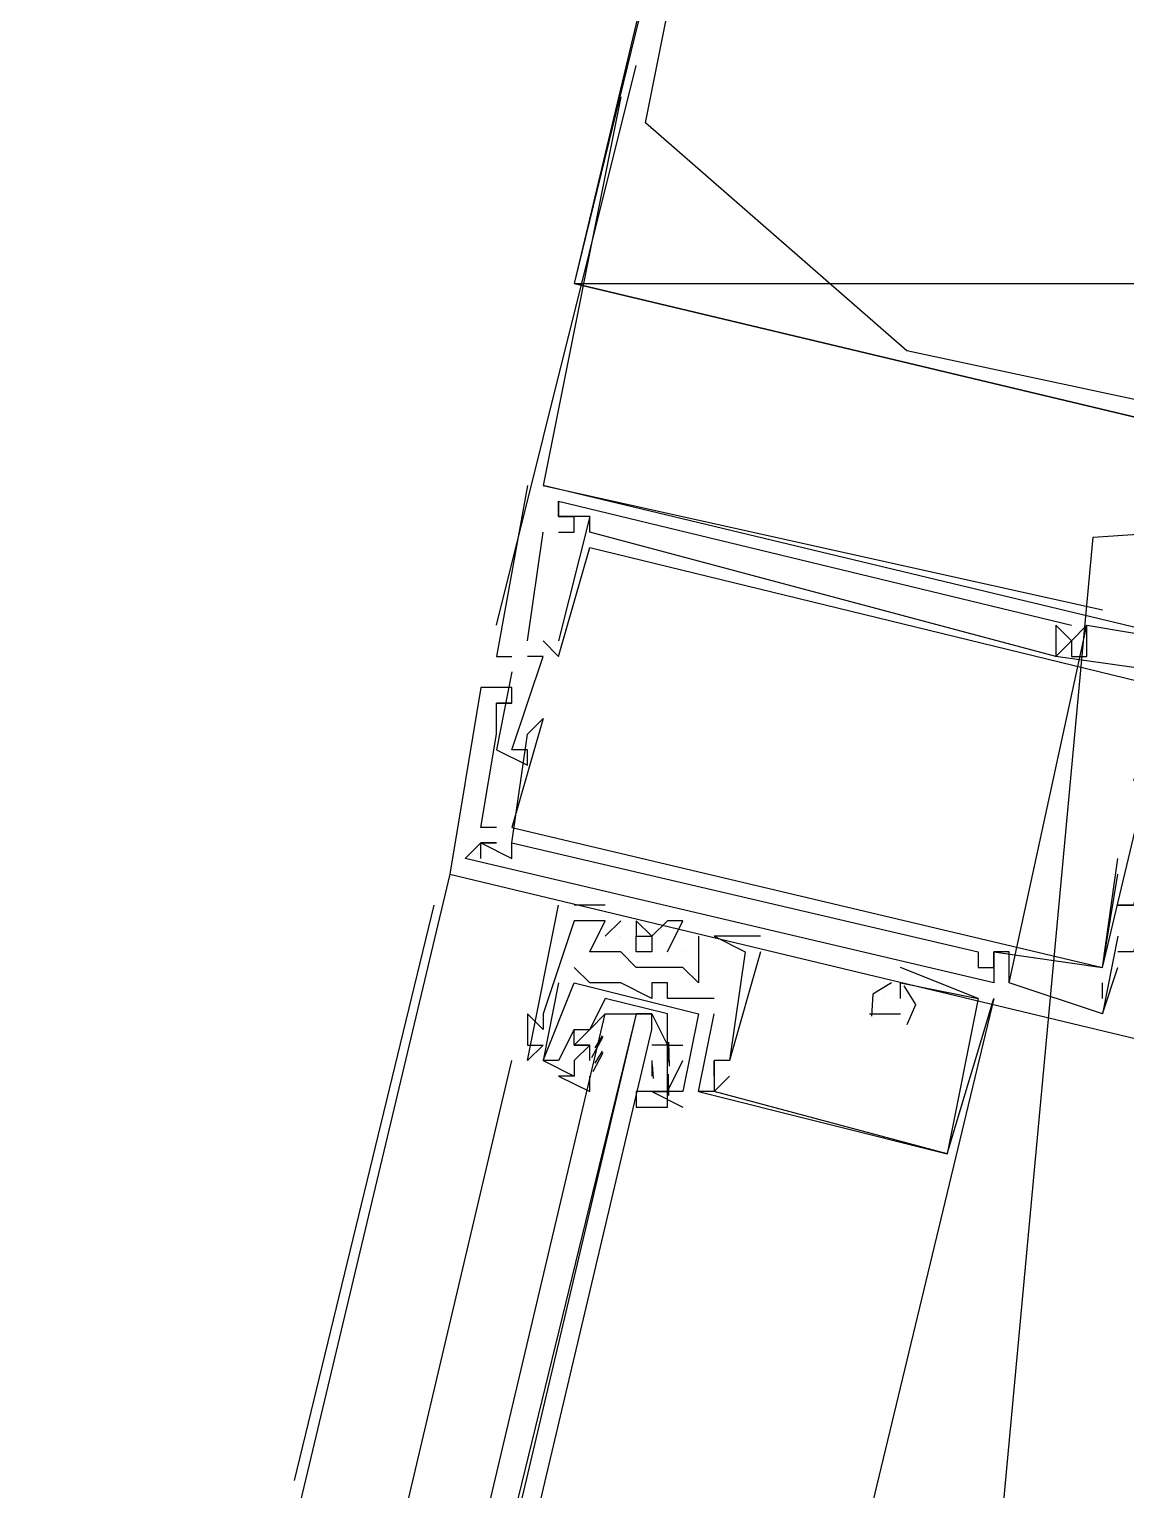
# Model space of a CAD drawing. Header units: feet. Extents: x -84 to 198, y -22 to 181.
# Drawn here: x 120.559 to 121.5, y 90.276 to 91.529 of the extents above; entities that cross this region are included whole.
import ezdxf

# ---------------------------------------------------------------- set-up
doc = ezdxf.new("R2010")
doc.units = ezdxf.units.FT
for name, color, linetype in [('A-AREA-COMUN', 252, 'CONTINUOUS'), ('A-LINEA', 7, 'CONTINUOUS'), ('A-MURO-CONCRETO', 8, 'CONTINUOUS')]:
    doc.layers.add(name, color=color, linetype=linetype)

msp = doc.modelspace()

# ---------------------------------------------------------------- linework, layer by layer
at = {"layer": 'A-AREA-COMUN'}
msp.add_lwpolyline([(120.8, 87.52), (121.36, 89.8844), (121.472, 91.0933), (122, 91.1289), (121.888, 91.4133), (122.08, 91.7333), (124.4, 91.1644), (122.048, 91.7689), (121.728, 91.1644), (121.312, 91.2533), (121.088, 91.4489), (121.312, 92.5689), (121.52, 92.7289), (124.56, 92.0178), (124.72, 91.8578), (124.608, 91.3778), (125.2, 91.3778), (128.288, 92.2844)], dxfattribs=at)
at = {"layer": 'A-LINEA'}
for p, q in [((120.96, 91.0178), (121.08, 91.4978)), ((120.9867, 91.1378), (120.9867, 91.1378)), ((120.9867, 91.1378), (120.9867, 91.1378)), ((120.9867, 91.1378), (120.9867, 91.1378)), ((121, 91.1378), (121, 91.1378)), ((121, 91.1378), (121, 91.1378)), ((121, 91.1378), (121, 91.1378)), ((121.0133, 91.1244), (121.0133, 91.1244)), ((121.0133, 91.1244), (121.0133, 91.1244)), ((121.0133, 91.1244), (121.0133, 91.1244)), ((121.0133, 91.1244), (121.0133, 91.1244)), ((121.0133, 91.1244), (121.0133, 91.1244)), ((121.0133, 91.1244), (121.0133, 91.1244)), ((121.04, 91.1111), (121.0133, 91.0044)), ((121.0133, 91.1111), (121.0133, 91.1111)), ((121.0133, 91.1111), (121.0133, 91.1111)), ((121.0133, 91.1111), (121.0133, 91.1111)), ((121.04, 91.1111), (121.0133, 91.0044)), ((121.0133, 91.1111), (121.0133, 91.1111)), ((121.0133, 91.1111), (121.0133, 91.1111)), ((121.0133, 91.1111), (121.0133, 91.1111)), ((121.04, 91.1111), (121.0133, 91.0044)), ((121.0133, 91.1111), (121.0133, 91.1111)), ((121.0133, 91.1111), (121.0133, 91.1111)), ((121.0133, 91.1111), (121.0133, 91.1111)), ((121.0267, 91.1111), (121.0267, 91.1111)), ((121.0267, 91.1111), (121.0267, 91.1111)), ((121.0267, 91.1111), (121.0267, 91.1111)), ((121.0267, 91.1111), (121.0267, 91.1111)), ((121.0267, 91.1111), (121.0267, 91.1111)), ((121.0267, 91.1111), (121.0267, 91.1111)), ((121.04, 91.1111), (121.04, 91.1111)), ((121.04, 91.1111), (121.04, 91.1111)), ((121.04, 91.1111), (121.04, 91.1111)), ((121.04, 91.1111), (121.04, 91.1111)), ((121.04, 91.1111), (121.04, 91.1111)), ((121.04, 91.1111), (121.04, 91.1111)), ((120.9867, 91.0044), (121, 91.0978)), ((120.9867, 91.0044), (121, 91.0978)), ((120.9867, 91.0044), (121, 91.0978)), ((121, 91.0978), (121, 91.0978)), ((121, 91.0978), (121, 91.0978)), ((121, 91.0978), (121, 91.0978)), ((121.0133, 91.0978), (121.0133, 91.0978)), ((121.0133, 91.0978), (121.0133, 91.0978)), ((121.0133, 91.0978), (121.0133, 91.0978)), ((121.0267, 91.0978), (121.0267, 91.0978)), ((121.0267, 91.0978), (121.0267, 91.0978)), ((121.0267, 91.0978), (121.0267, 91.0978)), ((121.04, 91.0978), (121.04, 91.0978)), ((121.04, 91.0978), (121.04, 91.0978)), ((121.04, 91.0978), (121.04, 91.0978)), ((121.04, 91.0844), (121.04, 91.0844)), ((121.04, 91.0844), (121.04, 91.0844)), ((121.04, 91.0844), (121.04, 91.0844)), ((121.4, 90.7111), (121.4667, 91.0178)), ((121.4, 90.7111), (121.4667, 91.0178)), ((121.4, 90.7111), (121.4667, 91.0178)), ((121.44, 91.0178), (121.44, 91.0178)), ((121.44, 91.0178), (121.44, 91.0178)), ((121.44, 91.0178), (121.44, 91.0178)), ((121.4533, 91.0178), (121.4533, 91.0178)), ((121.4533, 91.0178), (121.4533, 91.0178)), ((121.4533, 91.0178), (121.4533, 91.0178)), ((121.4667, 91.0178), (121.4667, 91.0178)), ((121.4667, 91.0178), (121.4667, 91.0178)), ((121.4667, 91.0178), (121.4667, 91.0178)), ((121.4667, 91.0178), (121.4667, 91.0178)), ((121.4667, 91.0178), (121.4667, 91.0178)), ((121.4667, 91.0178), (121.4667, 91.0178)), ((120.9867, 91.0044), (120.9867, 91.0044)), ((120.9867, 91.0044), (120.9867, 91.0044)), ((120.9867, 91.0044), (120.9867, 91.0044)), ((121, 91.0044), (121.0133, 90.9911)), ((121, 91.0044), (121, 91.0044)), ((121, 91.0044), (121.0133, 90.9911)), ((121, 91.0044), (121, 91.0044)), ((121, 91.0044), (121.0133, 90.9911)), ((121, 91.0044), (121, 91.0044)), ((121.0133, 91.0044), (121.0133, 91.0044)), ((121.0133, 91.0044), (121.0133, 91.0044)), ((121.0133, 91.0044), (121.0133, 91.0044)), ((121.0133, 91.0044), (121.0133, 91.0044)), ((121.0133, 91.0044), (121.0133, 91.0044)), ((121.0133, 91.0044), (121.0133, 91.0044)), ((121.4533, 91.0044), (121.4533, 91.0044)), ((121.4533, 91.0044), (121.4533, 91.0044)), ((121.4533, 91.0044), (121.4533, 91.0044)), ((121.4533, 91.0044), (121.4533, 91.0044)), ((121.4533, 91.0044), (121.4533, 91.0044)), ((121.4533, 91.0044), (121.4533, 91.0044)), ((121.48, 90.7244), (121.5467, 91.0044)), ((121.48, 90.7244), (121.5467, 91.0044)), ((121.48, 90.7244), (121.5467, 91.0044)), ((120.96, 90.9911), (120.96, 90.9911)), ((120.96, 90.9911), (120.96, 90.9911)), ((120.96, 90.9911), (120.96, 90.9911)), ((120.9733, 90.9911), (120.9733, 90.9911)), ((120.9733, 90.9911), (120.9733, 90.9911)), ((120.9733, 90.9911), (120.9733, 90.9911)), ((120.9867, 90.9911), (120.9867, 90.9911)), ((120.9867, 90.9911), (120.9867, 90.9911)), ((120.9867, 90.9911), (120.9867, 90.9911)), ((121, 90.9911), (121, 90.9911)), ((121, 90.9911), (121, 90.9911)), ((121, 90.9911), (121, 90.9911)), ((121.0133, 90.9911), (121.0133, 90.9911)), ((121.0133, 90.9911), (121.0133, 90.9911)), ((121.0133, 90.9911), (121.0133, 90.9911)), ((121.44, 90.9911), (121.44, 90.9911)), ((121.44, 90.9911), (121.44, 90.9911)), ((121.44, 90.9911), (121.44, 90.9911)), ((121.44, 90.9911), (121.44, 90.9911)), ((121.44, 90.9911), (121.44, 90.9911)), ((121.44, 90.9911), (121.44, 90.9911)), ((121.4533, 90.9911), (121.4533, 90.9911)), ((121.4533, 90.9911), (121.4533, 90.9911)), ((121.4533, 90.9911), (121.4533, 90.9911)), ((121.4667, 90.9911), (121.4667, 90.9911)), ((121.4667, 90.9911), (121.4667, 90.9911)), ((121.4667, 90.9911), (121.4667, 90.9911)), ((120.9733, 90.9778), (120.9733, 90.9778)), ((120.9733, 90.9778), (120.9733, 90.9778)), ((120.9733, 90.9778), (120.9733, 90.9778)), ((120.9467, 90.9644), (120.9467, 90.9644)), ((120.9467, 90.9644), (120.9467, 90.9644)), ((120.9467, 90.9644), (120.9467, 90.9644)), ((120.9733, 90.9644), (120.9733, 90.9644)), ((120.9733, 90.9644), (120.9733, 90.9644)), ((120.9733, 90.9644), (120.9733, 90.9644)), ((120.96, 90.9511), (120.96, 90.9511)), ((120.96, 90.9511), (120.96, 90.9511)), ((120.96, 90.9511), (120.96, 90.9511)), ((120.96, 90.9511), (120.96, 90.9511)), ((120.96, 90.9511), (120.96, 90.9511)), ((120.96, 90.9511), (120.96, 90.9511)), ((120.9733, 90.9511), (120.9733, 90.9511)), ((120.9733, 90.9511), (120.9733, 90.9511)), ((120.9733, 90.9511), (120.9733, 90.9511)), ((120.9733, 90.9511), (120.9733, 90.9511)), ((120.9733, 90.9511), (120.9733, 90.9511)), ((120.9733, 90.9511), (120.9733, 90.9511)), ((120.96, 90.9378), (120.96, 90.9378)), ((120.96, 90.9378), (120.96, 90.9378)), ((120.96, 90.9378), (120.96, 90.9378)), ((121, 90.9378), (121, 90.9378)), ((121, 90.9378), (121, 90.9378)), ((121, 90.9378), (121, 90.9378)), ((120.96, 90.9244), (120.96, 90.9244)), ((120.96, 90.9244), (120.96, 90.9244)), ((120.96, 90.9244), (120.96, 90.9244)), ((120.96, 90.9244), (120.96, 90.9244)), ((120.96, 90.9244), (120.96, 90.9244)), ((120.96, 90.9244), (120.96, 90.9244)), ((120.9867, 90.9244), (120.9867, 90.9244)), ((120.9867, 90.9244), (120.9867, 90.9244)), ((120.9867, 90.9244), (120.9867, 90.9244)), ((120.96, 90.9111), (120.96, 90.9111)), ((120.96, 90.9111), (120.96, 90.9111)), ((120.96, 90.9111), (120.96, 90.9111)), ((120.9733, 90.9111), (120.9733, 90.9111)), ((120.9733, 90.9111), (120.9733, 90.9111)), ((120.9733, 90.9111), (120.9733, 90.9111)), ((120.9867, 90.9111), (120.9867, 90.9111)), ((120.9867, 90.9111), (120.9867, 90.9111)), ((120.9867, 90.9111), (120.9867, 90.9111)), ((120.9867, 90.8978), (120.9867, 90.8978)), ((120.9867, 90.8978), (120.9867, 90.8978)), ((120.9867, 90.8978), (120.9867, 90.8978)), ((120.9467, 90.8444), (120.9467, 90.8444)), ((120.9467, 90.8444), (120.9467, 90.8444)), ((120.9467, 90.8444), (120.9467, 90.8444)), ((120.96, 90.8444), (120.96, 90.8444)), ((120.96, 90.8444), (120.96, 90.8444)), ((120.96, 90.8444), (120.96, 90.8444)), ((120.9733, 90.8444), (120.9733, 90.8444)), ((120.9733, 90.8444), (120.9733, 90.8444)), ((120.9733, 90.8444), (120.9733, 90.8444)), ((120.9467, 90.8311), (120.9467, 90.8311)), ((120.9467, 90.8311), (120.9467, 90.8311)), ((120.9467, 90.8311), (120.9467, 90.8311)), ((120.9467, 90.8311), (120.9467, 90.8311)), ((120.9467, 90.8311), (120.9467, 90.8311)), ((120.9467, 90.8311), (120.9467, 90.8311)), ((120.9467, 90.8311), (120.9467, 90.8311)), ((120.9467, 90.8311), (120.9467, 90.8311)), ((120.9467, 90.8311), (120.9467, 90.8311)), ((120.96, 90.8311), (120.96, 90.8311)), ((120.96, 90.8311), (120.96, 90.8311)), ((120.96, 90.8311), (120.96, 90.8311)), ((120.96, 90.8311), (120.96, 90.8311)), ((120.96, 90.8311), (120.96, 90.8311)), ((120.96, 90.8311), (120.96, 90.8311)), ((120.9733, 90.8311), (120.9733, 90.8311)), ((120.9733, 90.8311), (120.9733, 90.8311)), ((120.9733, 90.8311), (120.9733, 90.8311)), ((120.9733, 90.8311), (120.9733, 90.8311)), ((120.9733, 90.8311), (120.9733, 90.8311)), ((120.9733, 90.8311), (120.9733, 90.8311)), ((120.9333, 90.8178), (120.9333, 90.8178)), ((120.9333, 90.8178), (120.9333, 90.8178)), ((120.9333, 90.8178), (120.9333, 90.8178)), ((120.9467, 90.8178), (120.9467, 90.8178)), ((120.9467, 90.8178), (120.9467, 90.8178)), ((120.9467, 90.8178), (120.9467, 90.8178)), ((120.9733, 90.8178), (120.9733, 90.8178)), ((120.9733, 90.8178), (120.9733, 90.8178)), ((120.9733, 90.8178), (120.9733, 90.8178)), ((121.4933, 90.8178), (121.4933, 90.8178)), ((121.4933, 90.8178), (121.4933, 90.8178)), ((121.4933, 90.8178), (121.4933, 90.8178)), ((120.92, 90.8044), (119.2667, 83.8711)), ((120.92, 90.8044), (120.92, 90.8044)), ((120.92, 90.8044), (120.92, 90.8044)), ((120.92, 90.8044), (120.92, 90.8044)), ((121.48, 90.7244), (121.4933, 90.8044)), ((121.48, 90.7244), (121.4933, 90.8044)), ((121.48, 90.7244), (121.4933, 90.8044)), ((121.4933, 90.8044), (121.4933, 90.8044)), ((121.4933, 90.8044), (121.4933, 90.8044)), ((121.4933, 90.8044), (121.4933, 90.8044)), ((120.7867, 90.2844), (120.9067, 90.7778)), ((121.0133, 90.7778), (121.0133, 90.7778)), ((121.0133, 90.7778), (121.0133, 90.7778)), ((121.0133, 90.7778), (121.0133, 90.7778)), ((121.0533, 90.7778), (121.0267, 90.7778)), ((121.0267, 90.7778), (121.0267, 90.7778)), ((121.0533, 90.7778), (121.0267, 90.7778)), ((121.0267, 90.7778), (121.0267, 90.7778)), ((121.0533, 90.7778), (121.0267, 90.7778)), ((121.0267, 90.7778), (121.0267, 90.7778)), ((121.0533, 90.7778), (121.0533, 90.7778)), ((121.0533, 90.7778), (121.0533, 90.7778)), ((121.0533, 90.7778), (121.0533, 90.7778)), ((121.4933, 90.7778), (121.4933, 90.7778)), ((121.4933, 90.7778), (121.4933, 90.7778)), ((121.4933, 90.7778), (121.4933, 90.7778)), ((121.0267, 90.7644), (121.0267, 90.7644)), ((121.0267, 90.7644), (121.0267, 90.7644)), ((121.0267, 90.7644), (121.0267, 90.7644)), ((121.0533, 90.7511), (121.0667, 90.7644)), ((121.0533, 90.7644), (121.0533, 90.7644)), ((121.0533, 90.7644), (121.0533, 90.7644)), ((121.0533, 90.7511), (121.0667, 90.7644)), ((121.0533, 90.7644), (121.0533, 90.7644)), ((121.0533, 90.7644), (121.0533, 90.7644)), ((121.0533, 90.7511), (121.0667, 90.7644)), ((121.0533, 90.7644), (121.0533, 90.7644)), ((121.0533, 90.7644), (121.0533, 90.7644)), ((121.0667, 90.7644), (121.0667, 90.7644)), ((121.0667, 90.7644), (121.0667, 90.7644)), ((121.0667, 90.7644), (121.0667, 90.7644)), ((121.08, 90.7644), (121.08, 90.7644)), ((121.08, 90.7644), (121.08, 90.7644)), ((121.08, 90.7644), (121.08, 90.7644)), ((121.1067, 90.7644), (121.1067, 90.7644)), ((121.1067, 90.7644), (121.1067, 90.7644)), ((121.1067, 90.7644), (121.1067, 90.7644)), ((121.12, 90.7644), (121.12, 90.7644)), ((121.12, 90.7644), (121.12, 90.7644)), ((121.12, 90.7644), (121.12, 90.7644)), ((121.0533, 90.7511), (121.0533, 90.7511)), ((121.0533, 90.7511), (121.0533, 90.7511)), ((121.0533, 90.7511), (121.0533, 90.7511)), ((121.0667, 90.7511), (121.0667, 90.7511)), ((121.0667, 90.7511), (121.0667, 90.7511)), ((121.0667, 90.7511), (121.0667, 90.7511)), ((121.08, 90.7511), (121.08, 90.7511)), ((121.08, 90.7511), (121.08, 90.7511)), ((121.08, 90.7511), (121.08, 90.7511)), ((121.0933, 90.7511), (121.0933, 90.7511)), ((121.0933, 90.7511), (121.0933, 90.7511)), ((121.0933, 90.7511), (121.0933, 90.7511)), ((121.1333, 90.7511), (121.1333, 90.7511)), ((121.1333, 90.7511), (121.1333, 90.7511)), ((121.1333, 90.7511), (121.1333, 90.7511)), ((121.1867, 90.7511), (121.1467, 90.7511)), ((121.1467, 90.7511), (121.1467, 90.7511)), ((121.1467, 90.7511), (121.1467, 90.7511)), ((121.1867, 90.7511), (121.1467, 90.7511)), ((121.1467, 90.7511), (121.1467, 90.7511)), ((121.1467, 90.7511), (121.1467, 90.7511)), ((121.1867, 90.7511), (121.1467, 90.7511)), ((121.1467, 90.7511), (121.1467, 90.7511)), ((121.1467, 90.7511), (121.1467, 90.7511)), ((121.1867, 90.7511), (121.1867, 90.7511)), ((121.1867, 90.7511), (121.1867, 90.7511)), ((121.1867, 90.7511), (121.1867, 90.7511)), ((121.4933, 90.7511), (121.4933, 90.7511)), ((121.4933, 90.7511), (121.4933, 90.7511)), ((121.4933, 90.7511), (121.4933, 90.7511)), ((121.04, 90.7378), (121.04, 90.7378)), ((121.04, 90.7378), (121.04, 90.7378)), ((121.04, 90.7378), (121.04, 90.7378)), ((121.0533, 90.7378), (121.0533, 90.7378)), ((121.0533, 90.7378), (121.0533, 90.7378)), ((121.0533, 90.7378), (121.0533, 90.7378)), ((121.0667, 90.7378), (121.0667, 90.7378)), ((121.0667, 90.7378), (121.0667, 90.7378)), ((121.0667, 90.7378), (121.0667, 90.7378)), ((121.0933, 90.7378), (121.0933, 90.7378)), ((121.0933, 90.7378), (121.0933, 90.7378)), ((121.0933, 90.7378), (121.0933, 90.7378)), ((121.1067, 90.7378), (121.1067, 90.7378)), ((121.1067, 90.7378), (121.1067, 90.7378)), ((121.1067, 90.7378), (121.1067, 90.7378)), ((121.12, 90.7378), (121.12, 90.7378)), ((121.12, 90.7378), (121.12, 90.7378)), ((121.12, 90.7378), (121.12, 90.7378)), ((121.1333, 90.7378), (121.1333, 90.7378)), ((121.1333, 90.7378), (121.1333, 90.7378)), ((121.1333, 90.7378), (121.1333, 90.7378)), ((121.1333, 90.7378), (121.1333, 90.7378)), ((121.1333, 90.7378), (121.1333, 90.7378)), ((121.1333, 90.7378), (121.1333, 90.7378)), ((121.1733, 90.7378), (121.1733, 90.7378)), ((121.1733, 90.7378), (121.1733, 90.7378)), ((121.1733, 90.7378), (121.1733, 90.7378)), ((121.1733, 90.7378), (121.1733, 90.7378)), ((121.1733, 90.7378), (121.1733, 90.7378)), ((121.1733, 90.7378), (121.1733, 90.7378)), ((121.1867, 90.7378), (121.1867, 90.7378)), ((121.1867, 90.7378), (121.1867, 90.7378)), ((121.1867, 90.7378), (121.1867, 90.7378)), ((121.3733, 90.7378), (121.3733, 90.7378)), ((121.3733, 90.7378), (121.3733, 90.7378)), ((121.3733, 90.7378), (121.3733, 90.7378)), ((121.3867, 90.7378), (121.3867, 90.7378)), ((121.3867, 90.7378), (121.3867, 90.7378)), ((121.3867, 90.7378), (121.3867, 90.7378)), ((121.3867, 90.7378), (121.3867, 90.7378)), ((121.3867, 90.7378), (121.3867, 90.7378)), ((121.3867, 90.7378), (121.3867, 90.7378)), ((121.4, 90.7378), (121.4, 90.7378)), ((121.4, 90.7378), (121.4, 90.7378)), ((121.4, 90.7378), (121.4, 90.7378)), ((121.4933, 90.7378), (121.4933, 90.7378)), ((121.4933, 90.7378), (121.4933, 90.7378)), ((121.4933, 90.7378), (121.4933, 90.7378)), ((121.0267, 90.7244), (121.0267, 90.7244)), ((121.0267, 90.7244), (121.0267, 90.7244)), ((121.08, 90.7244), (121.08, 90.7244)), ((121.08, 90.7244), (121.08, 90.7244)), ((121.08, 90.7244), (121.08, 90.7244)), ((121.0933, 90.7244), (121.0933, 90.7244)), ((121.0933, 90.7244), (121.0933, 90.7244)), ((121.0933, 90.7244), (121.0933, 90.7244)), ((121.1067, 90.7244), (121.1067, 90.7244)), ((121.1067, 90.7244), (121.1067, 90.7244)), ((121.1067, 90.7244), (121.1067, 90.7244)), ((121.12, 90.7244), (121.12, 90.7244)), ((121.12, 90.7244), (121.12, 90.7244)), ((121.12, 90.7244), (121.12, 90.7244)), ((121.3733, 90.6978), (121.3067, 90.7244)), ((121.3067, 90.7244), (121.3067, 90.7244)), ((121.3733, 90.6978), (121.3067, 90.7244)), ((121.3067, 90.7244), (121.3067, 90.7244)), ((121.3733, 90.6978), (121.3067, 90.7244)), ((121.3067, 90.7244), (121.3067, 90.7244)), ((121.3733, 90.7244), (121.3733, 90.7244)), ((121.3733, 90.7244), (121.3733, 90.7244)), ((121.3733, 90.7244), (121.3733, 90.7244)), ((121.3867, 90.7244), (121.3867, 90.7244)), ((121.3867, 90.7244), (121.3867, 90.7244)), ((121.3867, 90.7244), (121.3867, 90.7244)), ((121.3867, 90.7244), (121.3867, 90.7244)), ((121.3867, 90.7244), (121.3867, 90.7244)), ((121.3867, 90.7244), (121.3867, 90.7244)), ((121.48, 90.6844), (121.4933, 90.7244)), ((121.48, 90.7244), (121.48, 90.7244)), ((121.48, 90.7244), (121.48, 90.7244)), ((121.48, 90.7244), (121.48, 90.7244)), ((121.48, 90.6844), (121.4933, 90.7244)), ((121.48, 90.7244), (121.48, 90.7244)), ((121.48, 90.7244), (121.48, 90.7244)), ((121.48, 90.7244), (121.48, 90.7244)), ((121.48, 90.6844), (121.4933, 90.7244)), ((121.48, 90.7244), (121.48, 90.7244)), ((121.48, 90.7244), (121.48, 90.7244)), ((121.48, 90.7244), (121.48, 90.7244)), ((121.4933, 90.7244), (121.4933, 90.7244)), ((121.4933, 90.7244), (121.4933, 90.7244)), ((121.4933, 90.7244), (121.4933, 90.7244)), ((121.0133, 90.7111), (121.0133, 90.7111)), ((121.0133, 90.7111), (121.0133, 90.7111)), ((121.0267, 90.7111), (121.0267, 90.7111)), ((121.0267, 90.7111), (121.0267, 90.7111)), ((121.04, 90.7111), (121.04, 90.7111)), ((121.04, 90.7111), (121.04, 90.7111)), ((121.0667, 90.7111), (121.0667, 90.7111)), ((121.0667, 90.7111), (121.0667, 90.7111)), ((121.0933, 90.7111), (121.0933, 90.7111)), ((121.0933, 90.7111), (121.0933, 90.7111)), ((121.1067, 90.7111), (121.1067, 90.7111)), ((121.1067, 90.7111), (121.1067, 90.7111)), ((121.1333, 90.7111), (121.1333, 90.7111)), ((121.1333, 90.7111), (121.1333, 90.7111)), ((121.1333, 90.7111), (121.1333, 90.7111)), ((121.2933, 90.7111), (121.2933, 90.7111)), ((121.2933, 90.7111), (121.2933, 90.7111)), ((121.2933, 90.7111), (121.2933, 90.7111)), ((121.2933, 90.7111), (121.2933, 90.7111)), ((121.2933, 90.7111), (121.2933, 90.7111)), ((121.2933, 90.7111), (121.2933, 90.7111)), ((121.3067, 90.7111), (121.3067, 90.7111)), ((121.3067, 90.7111), (121.3067, 90.7111)), ((121.3067, 90.7111), (121.3067, 90.7111)), ((121.3867, 90.7111), (121.3867, 90.7111)), ((121.3867, 90.7111), (121.3867, 90.7111)), ((121.3867, 90.7111), (121.3867, 90.7111)), ((121.4, 90.7111), (121.4, 90.7111)), ((121.4, 90.7111), (121.4, 90.7111)), ((121.4, 90.7111), (121.4, 90.7111)), ((121.48, 90.6978), (121.48, 90.7111)), ((121.48, 90.7111), (121.48, 90.7111)), ((121.48, 90.6978), (121.48, 90.7111)), ((121.48, 90.7111), (121.48, 90.7111)), ((121.48, 90.6978), (121.48, 90.7111)), ((121.48, 90.7111), (121.48, 90.7111)), ((121.1067, 90.6844), (121.0533, 90.6978)), ((121.0933, 90.6978), (121.0933, 90.6978)), ((121.0933, 90.6978), (121.0933, 90.6978)), ((121.1067, 90.6978), (121.1067, 90.6978)), ((121.1067, 90.6978), (121.1067, 90.6978)), ((121.12, 90.6978), (121.12, 90.6978)), ((121.12, 90.6978), (121.12, 90.6978)), ((121.1467, 90.6978), (121.1467, 90.6978)), ((121.1467, 90.6978), (121.1467, 90.6978)), ((121.2933, 90.6978), (121.2933, 90.6978)), ((121.2933, 90.6978), (121.2933, 90.6978)), ((121.2933, 90.6978), (121.2933, 90.6978)), ((121.3067, 90.6978), (121.3067, 90.6978)), ((121.3067, 90.6978), (121.3067, 90.6978)), ((121.3067, 90.6978), (121.3067, 90.6978)), ((121.3467, 90.5644), (121.3867, 90.6978)), ((121.3467, 90.5644), (121.3867, 90.6978)), ((121.3467, 90.5644), (121.3867, 90.6978)), ((121.3733, 90.6978), (121.3733, 90.6978)), ((121.3733, 90.6978), (121.3733, 90.6978)), ((121.3733, 90.6978), (121.3733, 90.6978)), ((121.3733, 90.6978), (121.3733, 90.6978)), ((121.3733, 90.6978), (121.3733, 90.6978)), ((121.3733, 90.6978), (121.3733, 90.6978)), ((121.3867, 90.6978), (121.3867, 90.6978)), ((121.3867, 90.6978), (121.3867, 90.6978)), ((121.3867, 90.6978), (121.3867, 90.6978)), ((121.48, 90.6978), (121.48, 90.6978)), ((121.48, 90.6978), (121.48, 90.6978)), ((121.48, 90.6978), (121.48, 90.6978)), ((120.9867, 90.6844), (120.9867, 90.6844)), ((120.9867, 90.6844), (120.9867, 90.6844)), ((120.9867, 90.6844), (120.9867, 90.6844)), ((121, 90.6844), (121, 90.6844)), ((121, 90.6844), (121, 90.6844)), ((121, 90.6844), (121, 90.6844)), ((121.0533, 90.6844), (121.0533, 90.6844)), ((121.0667, 90.6844), (121.08, 90.6844)), ((121.0933, 90.6844), (121.0933, 90.6844)), ((121.1333, 90.6178), (121.1467, 90.6844)), ((121.1333, 90.6844), (121.1333, 90.6844)), ((121.1333, 90.6844), (121.1333, 90.6844)), ((121.1333, 90.6178), (121.1467, 90.6844)), ((121.1333, 90.6844), (121.1333, 90.6844)), ((121.1333, 90.6844), (121.1333, 90.6844)), ((121.1467, 90.6844), (121.1467, 90.6844)), ((121.1467, 90.6844), (121.1467, 90.6844)), ((121.28, 90.6844), (121.2933, 90.6844)), ((121.28, 90.6844), (121.28, 90.6844)), ((121.28, 90.6844), (121.2933, 90.6844)), ((121.28, 90.6844), (121.28, 90.6844)), ((121.28, 90.6844), (121.2933, 90.6844)), ((121.28, 90.6844), (121.28, 90.6844)), ((121.2933, 90.6844), (121.3067, 90.6844)), ((121.2933, 90.6844), (121.2933, 90.6844)), ((121.2933, 90.6844), (121.3067, 90.6844)), ((121.2933, 90.6844), (121.2933, 90.6844)), ((121.2933, 90.6844), (121.3067, 90.6844)), ((121.2933, 90.6844), (121.2933, 90.6844)), ((121.3067, 90.6844), (121.3067, 90.6844)), ((121.3067, 90.6844), (121.3067, 90.6844)), ((121.3067, 90.6844), (121.3067, 90.6844)), ((121.48, 90.6844), (121.48, 90.6844)), ((121.48, 90.6844), (121.48, 90.6844)), ((121.48, 90.6844), (121.48, 90.6844)), ((121.48, 90.6844), (121.48, 90.6844)), ((121.48, 90.6844), (121.48, 90.6844)), ((121.48, 90.6844), (121.48, 90.6844)), ((121.48, 90.6844), (121.48, 90.6844)), ((121.48, 90.6844), (121.48, 90.6844)), ((121.48, 90.6844), (121.48, 90.6844)), ((121, 90.6711), (121, 90.6711)), ((121, 90.6711), (121, 90.6711)), ((121, 90.6711), (121, 90.6711)), ((121.0267, 90.6711), (121.0267, 90.6711)), ((121.0267, 90.6711), (121.0267, 90.6711)), ((121.0267, 90.6711), (121.0267, 90.6711)), ((121.0267, 90.6711), (121.0267, 90.6711)), ((121.04, 90.6711), (121.04, 90.6711)), ((121.04, 90.6711), (121.04, 90.6711)), ((121.042, 90.6472), (121.0516, 90.6652)), ((121.0448, 90.6555), (121.0511, 90.6657)), ((121.0533, 90.6711), (121.0533, 90.6711)), ((121.0933, 90.6711), (121.0933, 90.6711)), ((120.9867, 90.6578), (120.9867, 90.6578)), ((120.9867, 90.6578), (120.9867, 90.6578)), ((120.9867, 90.6578), (120.9867, 90.6578)), ((121, 90.6578), (121, 90.6578)), ((121, 90.6578), (121, 90.6578)), ((121, 90.6578), (121, 90.6578)), ((121.0267, 90.6578), (121.0267, 90.6578)), ((121.0267, 90.6578), (121.0267, 90.6578)), ((121.0267, 90.6578), (121.0267, 90.6578)), ((121.0267, 90.6578), (121.0267, 90.6578)), ((121.04, 90.6578), (121.04, 90.6578)), ((121.04, 90.6578), (121.04, 90.6578)), ((121.04, 90.6444), (121.04, 90.6578)), ((121.04, 90.6578), (121.04, 90.6578)), ((121.043, 90.6352), (121.0515, 90.6514)), ((121.0448, 90.6422), (121.0511, 90.6524)), ((121.1067, 90.6578), (121.1067, 90.6578)), ((121.1067, 90.6578), (121.1067, 90.6578)), ((121.1067, 90.6578), (121.1067, 90.6578)), ((121.1067, 90.6578), (121.1067, 90.6578)), ((121.1068, 90.6543), (121.1078, 90.6424)), ((121.1075, 90.6601), (121.1081, 90.6397)), ((121.12, 90.6578), (121.12, 90.6578)), ((121.12, 90.6578), (121.12, 90.6578)), ((120.5867, 89.0044), (120.9733, 90.6444)), ((120.9867, 90.6444), (120.9867, 90.6444)), ((120.9867, 90.6444), (120.9867, 90.6444)), ((120.9867, 90.6444), (120.9867, 90.6444)), ((121, 90.6444), (121, 90.6444)), ((121, 90.6444), (121, 90.6444)), ((121, 90.6444), (121, 90.6444)), ((121, 90.6444), (121, 90.6444)), ((121.0133, 90.6444), (121.0133, 90.6444)), ((121.0133, 90.6444), (121.0133, 90.6444)), ((121.04, 90.6444), (121.04, 90.6444)), ((121.04, 90.6444), (121.04, 90.6444)), ((121.0933, 90.6444), (121.0933, 90.6311)), ((121.0933, 90.6444), (121.0933, 90.6444)), ((121.0935, 90.6409), (121.0945, 90.6291)), ((121.1067, 90.6444), (121.1067, 90.6444)), ((121.1067, 90.6444), (121.1067, 90.6444)), ((121.1067, 90.6444), (121.1067, 90.6444)), ((121.1067, 90.6444), (121.1067, 90.6444)), ((121.12, 90.6444), (121.12, 90.6444)), ((121.12, 90.6444), (121.12, 90.6444)), ((121.1467, 90.6444), (121.1467, 90.6444)), ((121.1467, 90.6444), (121.1467, 90.6444)), ((121.1467, 90.6444), (121.1467, 90.6444)), ((121.1467, 90.6444), (121.1467, 90.6444)), ((121.1467, 90.6444), (121.1467, 90.6444)), ((121.1467, 90.6444), (121.1467, 90.6444)), ((121.16, 90.6444), (121.16, 90.6444)), ((121.16, 90.6444), (121.16, 90.6444)), ((121.16, 90.6444), (121.16, 90.6444)), ((121.16, 90.6444), (121.16, 90.6444)), ((121.16, 90.6444), (121.16, 90.6444)), ((121.16, 90.6444), (121.16, 90.6444)), ((121.0267, 90.6311), (121.0267, 90.6311)), ((121.0267, 90.6311), (121.0267, 90.6311)), ((121.0933, 90.6311), (121.0933, 90.6311)), ((121.0933, 90.6311), (121.0933, 90.6311)), ((121.1074, 90.6329), (121.1077, 90.6146)), ((121.1467, 90.6311), (121.1467, 90.6311)), ((121.1467, 90.6311), (121.1467, 90.6311)), ((121.1467, 90.6311), (121.1467, 90.6311)), ((121.16, 90.6311), (121.16, 90.6311)), ((121.16, 90.6311), (121.16, 90.6311)), ((121.16, 90.6311), (121.16, 90.6311)), ((121.0933, 90.6178), (121.12, 90.6044)), ((121.0933, 90.6178), (121.0933, 90.6178)), ((121.0933, 90.6178), (121.12, 90.6044)), ((121.0933, 90.6178), (121.0933, 90.6178)), ((121.1067, 90.6178), (121.1067, 90.6178)), ((121.1067, 90.6178), (121.1067, 90.6178)), ((121.12, 90.6178), (121.12, 90.6178)), ((121.12, 90.6178), (121.12, 90.6178)), ((121.12, 90.6178), (121.12, 90.6178)), ((121.12, 90.6178), (121.12, 90.6178)), ((121.1333, 90.6178), (121.1333, 90.6178)), ((121.1333, 90.6178), (121.1333, 90.6178)), ((121.1333, 90.6178), (121.1333, 90.6178)), ((121.1333, 90.6178), (121.1333, 90.6178)), ((121.1333, 90.6178), (121.1333, 90.6178)), ((121.1467, 90.6178), (121.1467, 90.6178)), ((121.1467, 90.6178), (121.1467, 90.6178)), ((121.1467, 90.6178), (121.1467, 90.6178)), ((121.1467, 90.6178), (121.1467, 90.6178)), ((121.1467, 90.6178), (121.1467, 90.6178)), ((121.1467, 90.6178), (121.1467, 90.6178)), ((121.12, 90.6044), (121.12, 90.6044)), ((121.12, 90.6044), (121.12, 90.6044)), ((121.3467, 90.5644), (121.3467, 90.5644)), ((121.3467, 90.5644), (121.3467, 90.5644)), ((121.3467, 90.5644), (121.3467, 90.5644)), ((121.3467, 90.5644), (121.3467, 90.5644)), ((121.3467, 90.5644), (121.3467, 90.5644)), ((121.3467, 90.5644), (121.3467, 90.5644))]:
    msp.add_line(p, q, dxfattribs=at)
for points in [[(124.44, 90.4978), (124.7867, 91.9644), (121.3733, 92.7644), (121.0267, 91.3111), (124.44, 90.4978)], [(121.0667, 91.4711), (121, 91.1378), (121.48, 91.0311)], [(120.9867, 91.1378), (120.96, 90.9911), (120.9733, 90.9911)], [(120.9867, 91.1378), (120.96, 90.9911), (120.9733, 90.9911)], [(120.9867, 91.1378), (120.96, 90.9911), (120.9733, 90.9911)], [(121.6533, 90.9778), (121.6667, 90.9778), (121, 91.1378)], [(121.6533, 90.9778), (121.6667, 90.9778), (121, 91.1378)], [(121.6533, 90.9778), (121.6667, 90.9778), (121, 91.1378)], [(121.5333, 90.9778), (121.44, 90.9911), (121.4533, 91.0044), (121.44, 91.0178), (121.44, 90.9911), (121.04, 91.0978), (121.04, 91.1111), (121.0133, 91.1111), (121.0133, 91.1244), (121.0133, 91.1111), (121.0267, 91.1111)], [(121.0133, 91.0978), (121.0267, 91.0978), (121.0267, 91.1111), (121.0133, 91.1111), (121.0133, 91.1244), (121.4533, 91.0178)], [(121.5333, 90.9778), (121.44, 90.9911), (121.4533, 91.0044), (121.44, 91.0178), (121.44, 90.9911), (121.04, 91.0978), (121.04, 91.1111), (121.0133, 91.1111), (121.0133, 91.1244), (121.0133, 91.1111), (121.0267, 91.1111)], [(121.0133, 91.0978), (121.0267, 91.0978), (121.0267, 91.1111), (121.0133, 91.1111), (121.0133, 91.1244), (121.4533, 91.0178)], [(121.5333, 90.9778), (121.44, 90.9911), (121.4533, 91.0044), (121.44, 91.0178), (121.44, 90.9911), (121.04, 91.0978), (121.04, 91.1111), (121.0133, 91.1111), (121.0133, 91.1244), (121.0133, 91.1111), (121.0267, 91.1111)], [(121.0133, 91.0978), (121.0267, 91.0978), (121.0267, 91.1111), (121.0133, 91.1111), (121.0133, 91.1244), (121.4533, 91.0178)], [(121.0133, 90.9911), (121.04, 91.0844), (121.5333, 90.9644), (121.5067, 90.8844)], [(121.0133, 90.9911), (121.04, 91.0844), (121.5333, 90.9644), (121.5067, 90.8844)], [(121.0133, 90.9911), (121.04, 91.0844), (121.5333, 90.9644), (121.5067, 90.8844)], [(121.4533, 91.0044), (121.44, 91.0178), (121.44, 91.0178), (121.44, 90.9911)], [(121.4533, 91.0044), (121.44, 91.0178), (121.44, 91.0178), (121.44, 90.9911)], [(121.4533, 91.0044), (121.44, 91.0178), (121.44, 91.0178), (121.44, 90.9911)], [(121.4667, 91.0178), (121.4533, 91.0044), (121.4533, 90.9911), (121.4667, 90.9911), (121.4667, 91.0178), (121.5467, 91.0044)], [(121.4667, 91.0178), (121.4533, 91.0044), (121.4533, 90.9911), (121.4667, 90.9911), (121.4667, 91.0178), (121.5467, 91.0044)], [(121.4667, 91.0178), (121.4533, 91.0044), (121.4533, 90.9911), (121.4667, 90.9911), (121.4667, 91.0178), (121.5467, 91.0044)], [(121.56, 91.0044), (121.5067, 90.7778), (121.4933, 90.7778), (121.5067, 90.7778)], [(121.56, 91.0044), (121.5067, 90.7778), (121.4933, 90.7778), (121.5067, 90.7778)], [(121.56, 91.0044), (121.5067, 90.7778), (121.4933, 90.7778), (121.5067, 90.7778)], [(120.9733, 90.9778), (120.96, 90.9111), (120.9867, 90.8978), (120.9867, 90.9111), (120.9733, 90.9111), (121, 90.9911), (120.9867, 90.9911)], [(120.9733, 90.9778), (120.96, 90.9111), (120.9867, 90.8978), (120.9867, 90.9111), (120.9733, 90.9111), (121, 90.9911), (120.9867, 90.9911)], [(120.9733, 90.9778), (120.96, 90.9111), (120.9867, 90.8978), (120.9867, 90.9111), (120.9733, 90.9111), (121, 90.9911), (120.9867, 90.9911)], [(120.9733, 90.9511), (120.9733, 90.9644), (120.9467, 90.9644), (120.92, 90.8044), (121.5867, 90.6444)], [(120.9733, 90.9511), (120.9733, 90.9644), (120.9467, 90.9644), (120.92, 90.8044), (121.5867, 90.6444)], [(120.9733, 90.9511), (120.9733, 90.9644), (120.9467, 90.9644), (120.92, 90.8044), (121.5867, 90.6444)], [(120.96, 90.9244), (120.96, 90.9511), (120.9733, 90.9511), (120.96, 90.9511)], [(120.96, 90.9244), (120.96, 90.9511), (120.9733, 90.9511), (120.96, 90.9511)], [(120.96, 90.9244), (120.96, 90.9511), (120.9733, 90.9511), (120.96, 90.9511)], [(120.96, 90.8444), (120.9467, 90.8444), (120.96, 90.9244), (120.96, 90.9378)], [(120.96, 90.8444), (120.9467, 90.8444), (120.96, 90.9244), (120.96, 90.9378)], [(120.96, 90.8444), (120.9467, 90.8444), (120.96, 90.9244), (120.96, 90.9378)], [(120.9733, 90.8311), (120.9867, 90.9244), (121, 90.9378), (120.9733, 90.8444), (121.48, 90.7244), (121.4933, 90.8178), (121.4933, 90.8178)], [(120.9733, 90.8311), (120.9867, 90.9244), (121, 90.9378), (120.9733, 90.8444), (121.48, 90.7244), (121.4933, 90.8178), (121.4933, 90.8178)], [(120.9733, 90.8311), (120.9867, 90.9244), (121, 90.9378), (120.9733, 90.8444), (121.48, 90.7244), (121.4933, 90.8178), (121.4933, 90.8178)], [(120.96, 90.8311), (120.9467, 90.8311), (120.9333, 90.8178)], [(120.9333, 90.8178), (120.9467, 90.8311), (120.96, 90.8311)], [(120.96, 90.8311), (120.9467, 90.8311), (120.9333, 90.8178)], [(120.9333, 90.8178), (120.9467, 90.8311), (120.96, 90.8311)], [(120.96, 90.8311), (120.9467, 90.8311), (120.9333, 90.8178)], [(120.9333, 90.8178), (120.9467, 90.8311), (120.96, 90.8311)], [(120.9467, 90.8178), (120.9467, 90.8178), (120.9467, 90.8311), (120.9733, 90.8178), (120.9733, 90.8311), (121.3733, 90.7378), (121.3733, 90.7244), (121.3867, 90.7244), (121.3867, 90.7378), (121.48, 90.7244)], [(120.9467, 90.8178), (120.9467, 90.8178), (120.9467, 90.8311), (120.9733, 90.8178), (120.9733, 90.8311), (121.3733, 90.7378), (121.3733, 90.7244), (121.3867, 90.7244), (121.3867, 90.7378), (121.48, 90.7244)], [(120.9467, 90.8178), (120.9467, 90.8178), (120.9467, 90.8311), (120.9733, 90.8178), (120.9733, 90.8311), (121.3733, 90.7378), (121.3733, 90.7244), (121.3867, 90.7244), (121.3867, 90.7378), (121.48, 90.7244)], [(121.5333, 90.8311), (121.5067, 90.7378), (121.4933, 90.7378)], [(121.5333, 90.8311), (121.5067, 90.7378), (121.4933, 90.7378)], [(121.5333, 90.8311), (121.5067, 90.7378), (121.4933, 90.7378)], [(121.4933, 90.7511), (121.48, 90.6844), (121.4, 90.7111), (121.4, 90.7378), (121.3867, 90.7378), (121.3867, 90.7244), (121.3867, 90.7111), (120.9333, 90.8178)], [(121.4933, 90.7511), (121.48, 90.6844), (121.4, 90.7111), (121.4, 90.7378), (121.3867, 90.7378), (121.3867, 90.7244), (121.3867, 90.7111), (120.9333, 90.8178)], [(121.4933, 90.7511), (121.48, 90.6844), (121.4, 90.7111), (121.4, 90.7378), (121.3867, 90.7378), (121.3867, 90.7244), (121.3867, 90.7111), (120.9333, 90.8178)], [(121.1333, 90.7378), (121.1333, 90.7111), (121.12, 90.7244), (121.1067, 90.7244), (121.0933, 90.7244), (121.08, 90.7244), (121.0667, 90.7378), (121.0533, 90.7378), (121.04, 90.7378), (121.0533, 90.7644), (121.0267, 90.7644), (121, 90.6844), (121, 90.6711), (120.9867, 90.6844), (120.9867, 90.6578), (121, 90.6578), (120.9867, 90.6444), (121.0133, 90.7778), (121.0133, 90.7778)], [(121.1333, 90.7378), (121.1333, 90.7111), (121.12, 90.7244), (121.1067, 90.7244), (121.0933, 90.7244), (121.08, 90.7244), (121.0667, 90.7378), (121.0533, 90.7378), (121.04, 90.7378), (121.0533, 90.7644), (121.0267, 90.7644), (121, 90.6844), (121, 90.6711), (120.9867, 90.6844), (120.9867, 90.6578), (121, 90.6578), (120.9867, 90.6444), (121.0133, 90.7778), (121.0133, 90.7778)], [(121.1333, 90.7378), (121.1333, 90.7111), (121.12, 90.7244), (121.1067, 90.7244), (121.0933, 90.7244), (121.08, 90.7244), (121.0667, 90.7378), (121.0533, 90.7378), (121.04, 90.7378), (121.0533, 90.7644), (121.0267, 90.7644), (121, 90.6844), (121, 90.6711), (120.9867, 90.6844), (120.9867, 90.6578), (121, 90.6578), (120.9867, 90.6444), (121.0133, 90.7778), (121.0133, 90.7778)], [(121.0933, 90.7511), (121.08, 90.7644), (121.08, 90.7511)], [(121.0933, 90.7511), (121.08, 90.7644), (121.08, 90.7511)], [(121.0933, 90.7511), (121.08, 90.7644), (121.08, 90.7511)], [(121.1067, 90.7378), (121.12, 90.7644), (121.1067, 90.7644), (121.0933, 90.7511)], [(121.1067, 90.7378), (121.12, 90.7644), (121.1067, 90.7644), (121.0933, 90.7511)], [(121.1067, 90.7378), (121.12, 90.7644), (121.1067, 90.7644), (121.0933, 90.7511)], [(121.1333, 90.7511), (121.1333, 90.7511), (121.1333, 90.7378)], [(121.1467, 90.7511), (121.1733, 90.7378), (121.16, 90.6444), (121.1467, 90.6444), (121.1467, 90.6311), (121.1467, 90.6444), (121.1467, 90.6178), (121.1333, 90.6178), (121.3467, 90.5644)], [(121.1333, 90.7511), (121.1333, 90.7511), (121.1333, 90.7378)], [(121.1467, 90.7511), (121.1733, 90.7378), (121.16, 90.6444), (121.1467, 90.6444), (121.1467, 90.6311), (121.1467, 90.6444), (121.1467, 90.6178), (121.1333, 90.6178), (121.3467, 90.5644)], [(121.1333, 90.7511), (121.1333, 90.7511), (121.1333, 90.7378)], [(121.1467, 90.7511), (121.1733, 90.7378), (121.16, 90.6444), (121.1467, 90.6444), (121.1467, 90.6311), (121.1467, 90.6444), (121.1467, 90.6178), (121.1333, 90.6178), (121.3467, 90.5644)], [(121.1867, 90.7378), (121.16, 90.6444), (121.16, 90.6444)], [(121.1867, 90.7378), (121.16, 90.6444), (121.16, 90.6444)], [(121.1867, 90.7378), (121.16, 90.6444), (121.16, 90.6444)], [(121.1467, 90.6978), (121.12, 90.6978), (121.1067, 90.6978), (121.1067, 90.7111), (121.0933, 90.7111), (121.0933, 90.6978), (121.0667, 90.7111), (121.04, 90.7111), (121.0267, 90.7244)], [(121.1467, 90.6978), (121.12, 90.6978), (121.1067, 90.6978), (121.1067, 90.7111), (121.0933, 90.7111), (121.0933, 90.6978), (121.0667, 90.7111), (121.04, 90.7111), (121.0267, 90.7244)], [(121.0133, 90.7111), (121, 90.6444), (121.0267, 90.6311)], [(121.0267, 90.6711), (121.0133, 90.6444), (121, 90.6444), (121.0267, 90.7111)], [(121.0133, 90.7111), (121, 90.6444), (121.0267, 90.6311)], [(121.0267, 90.6711), (121.0133, 90.6444), (121, 90.6444), (121.0267, 90.7111)], [(121.0267, 90.7111), (121.1333, 90.6844), (121.12, 90.6178), (121.1067, 90.6178), (121.12, 90.6444)], [(121.0267, 90.7111), (121.1333, 90.6844), (121.12, 90.6178), (121.1067, 90.6178), (121.12, 90.6444)], [(121.3067, 90.6978), (121.3067, 90.7111), (121.3733, 90.6978), (121.3467, 90.5644), (121.1467, 90.6178), (121.16, 90.6311)], [(121.3067, 90.6978), (121.3067, 90.7111), (121.3733, 90.6978), (121.3467, 90.5644), (121.1467, 90.6178), (121.16, 90.6311)], [(121.3067, 90.6978), (121.3067, 90.7111), (121.3733, 90.6978), (121.3467, 90.5644), (121.1467, 90.6178), (121.16, 90.6311)], [(121.299, 90.7111), (121.2829, 90.7014), (121.2819, 90.6826)], [(121.299, 90.7111), (121.2829, 90.7014), (121.2819, 90.6826)], [(121.299, 90.7111), (121.2829, 90.7014), (121.2819, 90.6826)], [(121.3124, 90.6754), (121.3199, 90.6926), (121.3099, 90.7085)], [(121.3124, 90.6754), (121.3199, 90.6926), (121.3099, 90.7085)], [(121.3124, 90.6754), (121.3199, 90.6926), (121.3099, 90.7085)], [(121.3867, 90.6978), (120.96, 88.9244), (120.5867, 87.3378)], [(121.0533, 90.6978), (121.04, 90.6711), (121.0267, 90.6578), (121.04, 90.6578), (121.0267, 90.6444), (121.0267, 90.6311), (121.0133, 90.6311), (121.04, 90.6178), (121.04, 90.6311)], [(120.6533, 88.9911), (121.0533, 90.6844), (121.0667, 90.6844), (121.08, 90.6844), (120.6667, 88.9911)], [(120.6933, 88.9778), (121.0933, 90.6711), (121.0933, 90.6844), (121.08, 90.6844), (120.68, 88.9911)], [(121.04, 90.6711), (121.0533, 90.6844), (121.0933, 90.6844), (121.1067, 90.6578), (121.0933, 90.6578)], [(121.0933, 90.6178), (121.08, 90.6178), (121.08, 90.6044), (121.1067, 90.6044), (121.1067, 90.6178), (121.0933, 90.6178), (121.1067, 90.6178), (121.1067, 90.6311), (121.1067, 90.6444), (121.1067, 90.6578), (121.1067, 90.6844)], [(121.0267, 90.6578), (121.04, 90.6578), (121.0267, 90.6578), (121.0267, 90.6711), (121.04, 90.6711)], [(121.0267, 90.6578), (121.04, 90.6578), (121.0267, 90.6578), (121.0267, 90.6711), (121.04, 90.6711)], [(121.1067, 90.6444), (121.1067, 90.6578), (121.1067, 90.6444), (121.1067, 90.6578), (121.12, 90.6578)], [(121.1067, 90.6444), (121.1067, 90.6578), (121.1067, 90.6444), (121.1067, 90.6578), (121.12, 90.6578)]]:
    msp.add_lwpolyline(points, dxfattribs=at)
msp.add_lwpolyline([(121.0933, 90.7378), (121.08, 90.7378), (121.08, 90.7511), (121.0933, 90.7511)], close=True, dxfattribs=at)
msp.add_lwpolyline([(121.0933, 90.7378), (121.08, 90.7378), (121.08, 90.7511), (121.0933, 90.7511)], close=True, dxfattribs=at)
msp.add_lwpolyline([(121.0933, 90.7378), (121.08, 90.7378), (121.08, 90.7511), (121.0933, 90.7511)], close=True, dxfattribs=at)
at = {"layer": 'A-MURO-CONCRETO'}
for points in [[(121.1867, 91.9644), (121.0267, 91.3111), (124.6267, 91.3111), (121.1867, 91.9644)], [(121.0267, 91.3111), (124.6267, 91.3111), (124.44, 90.4978), (121.0267, 91.3111), (121.0267, 91.3111)]]:
    msp.add_lwpolyline(points, dxfattribs=at)

doc.saveas('drawing.dxf')
